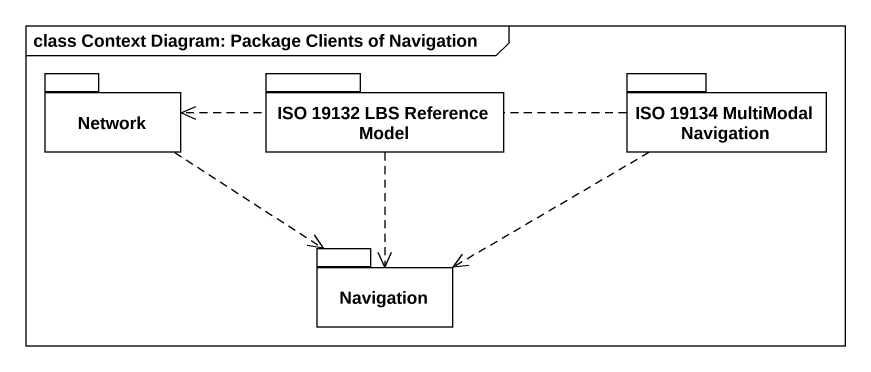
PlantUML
@startuml
mainframe class Context Diagram: Package Clients of Navigation
package "Network" as Network_ {
}
package "ISO 19132 LBS Reference Model" as ISO_19132_LBS_Reference {
}
package "ISO 19134 MultiModal Navigation" as ISO_19134_MultiModal {
}
package Navigation {
}
Network_ ..> Navigation
ISO_19132_LBS_Reference ..> Navigation
ISO_19134_MultiModal .left.> Network_
ISO_19134_MultiModal .left.> Navigation
@enduml
